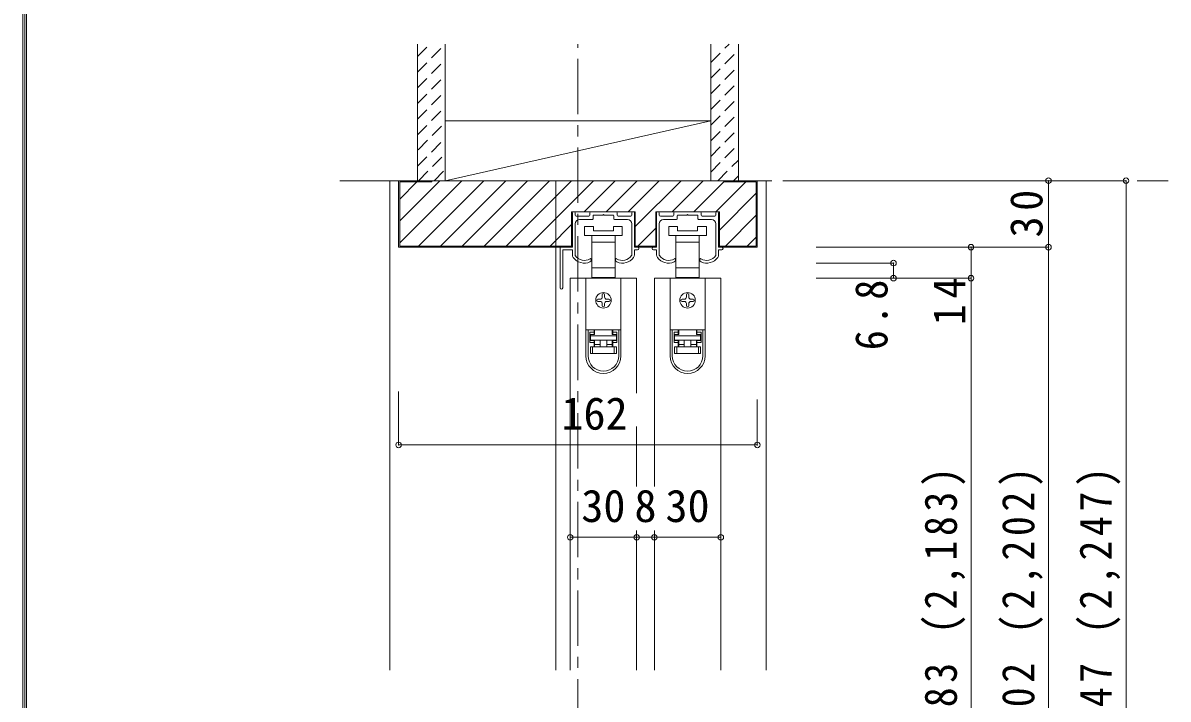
# Model space of a CAD drawing. Units: millimetres at full size, sheet at 1:5; some dimension numbers follow another scale. Extents: x -973 to 977, y -718 to 696.
# Drawn here: x -973 to -456, y -311 to -5 of the extents above; entities that cross this region are included whole.
import ezdxf
from ezdxf.enums import TextEntityAlignment as Align

# ---------------------------------------------------------------- set-up
doc = ezdxf.new("R2010")
doc.units = ezdxf.units.MM
doc.header["$LTSCALE"] = 5
doc.header["$PDMODE"] = 32
doc.header["$PDSIZE"] = 2.5
doc.linetypes.add('CHAIN1', pattern=[8, 5, -1, 1, -1])
doc.linetypes.add('DASHED1', pattern=[1.8, 1.2, -0.6])
for name, color, linetype, lineweight in [('0-0_補助線', 7, 'Continuous', 9), ('0-1_通り芯', 4, 'CHAIN1', 9), ('0-2_柱', 3, 'Continuous', 9), ('0-3_仕上げ', 2, 'Continuous', 9), ('0-4_枠', 3, 'Continuous', 9), ('0-6_扉', 6, 'Continuous', 9), ('0-B_寸法', 7, 'Continuous', 9), ('0-C_ハッチ', 4, 'DASHED1', 9), ('F-1_枠', 6, 'Continuous', 9)]:
    doc.layers.add(name, color=color, linetype=linetype, lineweight=lineweight)
doc.styles.add('ＭＳ ゴシック', font='')
doc.styles.get('ＭＳ ゴシック').set_extended_font_data('MS Gothic')

msp = doc.modelspace()

# ---------------------------------------------------------------- linework, layer by layer
at = {"layer": '0-0_補助線', "color": 3}
for p, q in [((-725.58, -106.5), (-725.58, -90.5)), ((-687.58, -106.5), (-687.58, -90.5)), ((-687.58, -106), (-696.78, -106)), ((-687.58, -106.5), (-696.78, -106.5))]:
    msp.add_line(p, q, dxfattribs=at)
at = {"layer": '0-0_補助線'}
for p, q in [((-725.18, -106.5), (-725.18, -91)), ((-724.68, -90.5), (-724.48, -90.5)), ((-723.98, -91), (-723.98, -92)), ((-723.48, -92.5), (-717.83, -92.5)), ((-717.33, -92), (-717.33, -91)), ((-716.83, -90.5), (-705.53, -90.5)), ((-715.83, -92.3), (-715.83, -93.7)), ((-706.53, -93.7), (-706.53, -92.3)), ((-705.03, -91), (-705.03, -92)), ((-704.53, -92.5), (-698.88, -92.5)), ((-698.38, -92), (-698.38, -91)), ((-697.88, -90.5), (-697.68, -90.5)), ((-687.18, -106.5), (-687.18, -91)), ((-686.68, -90.5), (-686.48, -90.5)), ((-685.98, -91), (-685.98, -92)), ((-685.48, -92.5), (-679.83, -92.5)), ((-679.33, -92), (-679.33, -91)), ((-678.83, -90.5), (-667.53, -90.5)), ((-677.83, -92.3), (-677.83, -93.7)), ((-668.53, -93.7), (-668.53, -92.3)), ((-667.03, -91), (-667.03, -92)), ((-666.53, -92.5), (-660.88, -92.5)), ((-660.38, -92), (-660.38, -91)), ((-659.68, -90.5), (-659.88, -90.5)), ((-659.88, -90.5), (-659.68, -90.5)), ((-723.98, -96), (-723.98, -110.123)), ((-716.13, -94), (-721.98, -94)), ((-719.68, -97.2), (-719.68, -101.2)), ((-715.68, -97.2), (-719.68, -97.2)), ((-715.68, -99.2), (-715.68, -97.2)), ((-706.68, -97.2), (-706.68, -99.2)), ((-702.68, -97.2), (-706.68, -97.2)), ((-700.38, -94), (-706.23, -94)), ((-702.68, -101.2), (-702.68, -97.2)), ((-698.38, -110.123), (-698.38, -96)), ((-685.98, -96), (-685.98, -110.123)), ((-678.13, -94), (-683.98, -94)), ((-681.68, -97.2), (-681.68, -101.2)), ((-677.68, -97.2), (-681.68, -97.2)), ((-677.68, -99.2), (-677.68, -97.2)), ((-668.68, -97.2), (-668.68, -99.2)), ((-664.68, -97.2), (-668.68, -97.2)), ((-662.38, -94), (-668.23, -94)), ((-664.68, -101.2), (-664.68, -97.2)), ((-660.38, -110.123), (-660.38, -96)), ((-719.68, -101.2), (-711.18, -101.2)), ((-716.43, -101.2), (-716.43, -104.2)), ((-706.68, -99.2), (-715.68, -99.2)), ((-711.18, -101.2), (-702.68, -101.2)), ((-705.93, -104.2), (-705.93, -101.2)), ((-681.68, -101.2), (-673.18, -101.2)), ((-678.43, -101.2), (-678.43, -104.2)), ((-668.68, -99.2), (-677.68, -99.2)), ((-673.18, -101.2), (-664.68, -101.2)), ((-667.93, -104.2), (-667.93, -101.2)), ((-730.78, -124.9), (-730.78, -106.7)), ((-730.58, -106.5), (-725.18, -106.5)), ((-729.58, -107.9), (-729.58, -124.9)), ((-725.18, -107.7), (-729.38, -107.7)), ((-725.18, -109.966), (-725.18, -107.7)), ((-716.43, -104.2), (-716.43, -115.8)), ((-716.43, -104.2), (-711.18, -104.2)), ((-711.18, -104.2), (-705.93, -104.2)), ((-705.93, -115.8), (-705.93, -104.2)), ((-687.18, -106.5), (-688.58, -106.5)), ((-688.58, -107.7), (-687.18, -107.7)), ((-687.18, -109.966), (-687.18, -107.7)), ((-678.43, -104.2), (-678.43, -115.8)), ((-678.43, -104.2), (-673.18, -104.2)), ((-673.18, -104.2), (-667.93, -104.2)), ((-667.93, -115.8), (-667.93, -104.2)), ((-716.68, -112), (-716.68, -112.257)), ((-705.68, -112.257), (-705.68, -112)), ((-678.68, -112), (-678.68, -112.257)), ((-667.68, -112.257), (-667.68, -112)), ((-716.43, -115.8), (-716.43, -120.2)), ((-711.18, -115.8), (-716.43, -115.8)), ((-705.93, -115.8), (-711.18, -115.8)), ((-705.93, -120.2), (-705.93, -115.8)), ((-678.43, -115.8), (-678.43, -120.2)), ((-673.18, -115.8), (-678.43, -115.8)), ((-667.93, -115.8), (-673.18, -115.8)), ((-667.93, -120.2), (-667.93, -115.8)), ((-719.08, -120.5), (-719.08, -143.8)), ((-703.28, -120.5), (-719.08, -120.5)), ((-716.43, -120.2), (-715.18, -120.2)), ((-707.18, -120.5), (-707.18, -120.2)), ((-707.18, -120.2), (-705.93, -120.2)), ((-703.28, -120.5), (-703.28, -143.8)), ((-681.08, -120.5), (-681.08, -143.8)), ((-665.28, -120.5), (-681.08, -120.5)), ((-678.43, -120.2), (-677.18, -120.2)), ((-669.18, -120.5), (-669.18, -120.2)), ((-669.18, -120.2), (-667.93, -120.2)), ((-665.28, -120.5), (-665.28, -143.8)), ((-711.68, -128), (-711.68, -129)), ((-710.68, -129), (-710.68, -128)), ((-673.68, -128), (-673.68, -129)), ((-672.68, -129), (-672.68, -128)), ((-712.68, -130), (-713.68, -130)), ((-713.68, -131), (-712.68, -131)), ((-711.68, -132), (-711.68, -133)), ((-710.68, -133), (-710.68, -132)), ((-708.68, -130), (-709.68, -130)), ((-709.68, -131), (-708.68, -131)), ((-674.68, -130), (-675.68, -130)), ((-675.68, -131), (-674.68, -131)), ((-673.68, -132), (-673.68, -133)), ((-672.68, -133), (-672.68, -132)), ((-670.68, -130), (-671.68, -130)), ((-671.68, -131), (-670.68, -131)), ((-719.08, -143.8), (-719.08, -143.9)), ((-703.28, -143.8), (-719.08, -143.8)), ((-719.08, -143.9), (-719.08, -155.6)), ((-718.08, -143.9), (-719.08, -143.9)), ((-718.08, -155.6), (-718.08, -143.9)), ((-715.38, -143.9), (-718.08, -143.9)), ((-716.08, -143.9), (-716.08, -143.8)), ((-715.38, -143.9), (-715.38, -144.9)), ((-715.18, -146), (-715.18, -143.8)), ((-707.18, -143.8), (-707.18, -146)), ((-706.98, -144.9), (-706.98, -143.9)), ((-704.28, -143.9), (-706.98, -143.9)), ((-706.28, -143.8), (-706.28, -143.9)), ((-703.28, -143.8), (-703.28, -143.9)), ((-703.28, -155.6), (-703.28, -143.9)), ((-681.08, -143.8), (-681.08, -143.9)), ((-665.28, -143.8), (-681.08, -143.8)), ((-681.08, -143.9), (-681.08, -155.6)), ((-680.08, -143.9), (-681.08, -143.9)), ((-680.08, -155.6), (-680.08, -143.9)), ((-677.38, -143.9), (-680.08, -143.9)), ((-678.08, -143.9), (-678.08, -143.8)), ((-677.38, -143.9), (-677.38, -144.9)), ((-677.18, -146), (-677.18, -143.8)), ((-669.18, -143.8), (-669.18, -146)), ((-668.98, -144.9), (-668.98, -143.9)), ((-666.28, -143.9), (-668.98, -143.9)), ((-668.28, -143.8), (-668.28, -143.9)), ((-665.28, -143.8), (-665.28, -143.9)), ((-665.28, -155.6), (-665.28, -143.9)), ((-717.28, -144.9), (-715.38, -144.9)), ((-717.28, -144.9), (-717.28, -149.6)), ((-715.38, -145.9), (-717.28, -145.9)), ((-715.38, -149.6), (-717.28, -149.6)), ((-715.18, -146), (-717.08, -146)), ((-717.08, -146), (-717.08, -146.5)), ((-715.38, -144.9), (-715.38, -145.9)), ((-715.38, -149.6), (-715.38, -151.5)), ((-715.18, -150.5), (-715.18, -148.5)), ((-712.68, -148.5), (-712.68, -151.5)), ((-709.68, -148.5), (-709.68, -151.5)), ((-705.28, -146), (-707.18, -146)), ((-707.18, -148.5), (-707.18, -150.5)), ((-706.98, -144.9), (-705.08, -144.9)), ((-706.98, -148.6), (-705.08, -148.6)), ((-706.98, -149.6), (-706.98, -148.6)), ((-706.98, -151.5), (-706.98, -149.6)), ((-705.08, -149.6), (-706.98, -149.6)), ((-705.28, -146.5), (-705.28, -146)), ((-705.08, -149.6), (-705.08, -144.9)), ((-679.28, -144.9), (-677.38, -144.9)), ((-679.28, -144.9), (-679.28, -149.6)), ((-677.38, -145.9), (-679.28, -145.9)), ((-677.38, -149.6), (-679.28, -149.6)), ((-677.18, -146), (-679.08, -146)), ((-679.08, -146), (-679.08, -146.5)), ((-677.38, -144.9), (-677.38, -145.9)), ((-677.38, -149.6), (-677.38, -151.5)), ((-677.18, -150.5), (-677.18, -148.5)), ((-674.68, -148.5), (-674.68, -151.5)), ((-671.68, -148.5), (-671.68, -151.5)), ((-667.28, -146), (-669.18, -146)), ((-669.18, -148.5), (-669.18, -150.5)), ((-668.98, -144.9), (-667.08, -144.9)), ((-668.98, -148.6), (-667.08, -148.6)), ((-668.98, -149.6), (-668.98, -148.6)), ((-668.98, -151.5), (-668.98, -149.6)), ((-667.08, -149.6), (-668.98, -149.6)), ((-667.28, -146.5), (-667.28, -146)), ((-667.08, -149.6), (-667.08, -144.9)), ((-717.08, -154.5), (-717.08, -151.5)), ((-717.08, -151.5), (-716.08, -151.5)), ((-716.08, -154.5), (-717.08, -154.5)), ((-716.08, -151.5), (-716.08, -154.5)), ((-716.08, -151.5), (-706.28, -151.5)), ((-706.28, -154.5), (-716.08, -154.5)), ((-715.18, -150.5), (-712.68, -150.5)), ((-715.18, -151.5), (-715.18, -150.5)), ((-706.28, -154.5), (-706.28, -151.5)), ((-706.28, -151.5), (-705.28, -151.5)), ((-705.28, -154.5), (-706.28, -154.5)), ((-705.28, -151.5), (-705.28, -154.5)), ((-679.08, -154.5), (-679.08, -151.5)), ((-679.08, -151.5), (-678.08, -151.5)), ((-678.08, -154.5), (-679.08, -154.5)), ((-678.08, -151.5), (-678.08, -154.5)), ((-678.08, -151.5), (-668.28, -151.5)), ((-668.28, -154.5), (-678.08, -154.5)), ((-677.18, -150.5), (-674.68, -150.5)), ((-677.18, -151.5), (-677.18, -150.5)), ((-668.28, -154.5), (-668.28, -151.5)), ((-668.28, -151.5), (-667.28, -151.5)), ((-667.28, -154.5), (-668.28, -154.5)), ((-667.28, -151.5), (-667.28, -154.5))]:
    msp.add_line(p, q, dxfattribs=at)
at = {"layer": '0-0_補助線', "color": 6}
for p, q in [((-696.18, -120.5), (-726.18, -120.5)), ((-658.18, -120.5), (-688.18, -120.5))]:
    msp.add_line(p, q, dxfattribs=at)
at = {"layer": '0-0_補助線', "color": 3}
for points in [[(-696.78, -106.5), (-696.78, -90.5), (-725.58, -90.5)], [(-658.78, -106.5), (-658.78, -90.5), (-687.58, -90.5)]]:
    msp.add_lwpolyline(points, dxfattribs=at)
at = {"layer": '0-0_補助線'}
for points in [[(-706.83, -92), (-710.88, -92), (-711.18, -91.7), (-711.48, -92), (-715.53, -92)], [(-697.18, -91), (-697.18, -106.5), (-695.78, -106.5)], [(-668.83, -92), (-672.88, -92), (-673.18, -91.7), (-673.48, -92), (-677.53, -92)], [(-659.18, -91), (-659.18, -106.5), (-657.78, -106.5)], [(-695.78, -107.7), (-697.18, -107.7), (-697.18, -109.966)], [(-657.78, -107.7), (-659.18, -107.7), (-659.18, -109.966)], [(-707.18, -120.2), (-715.18, -120.2), (-715.18, -120.5)], [(-669.18, -120.2), (-677.18, -120.2), (-677.18, -120.5)], [(-703.28, -143.9), (-704.28, -143.9), (-704.28, -155.6)], [(-665.28, -143.9), (-666.28, -143.9), (-666.28, -155.6)], [(-717.28, -148.6), (-715.38, -148.6), (-715.38, -149.6)], [(-705.08, -145.9), (-706.98, -145.9), (-706.98, -144.9)], [(-679.28, -148.6), (-677.38, -148.6), (-677.38, -149.6)], [(-667.08, -145.9), (-668.98, -145.9), (-668.98, -144.9)], [(-709.68, -150.5), (-707.18, -150.5), (-707.18, -151.5)], [(-671.68, -150.5), (-669.18, -150.5), (-669.18, -151.5)]]:
    msp.add_lwpolyline(points, dxfattribs=at)
for points in [[(-705.28, -148.5), (-717.08, -148.5), (-717.08, -146.5), (-705.28, -146.5)], [(-667.28, -148.5), (-679.08, -148.5), (-679.08, -146.5), (-667.28, -146.5)]]:
    msp.add_lwpolyline(points, close=True, dxfattribs=at)
for centre in [(-711.18, -130.5), (-673.18, -130.5)]:
    msp.add_circle(centre, 3.5, dxfattribs=at)
for centre, radius, start, end in [((-724.68, -91), 0.5, 90, 180), ((-724.48, -91), 0.5, 360, 90), ((-723.48, -92), 0.5, 180, 270), ((-717.83, -92), 0.5, 270, 0), ((-716.83, -91), 0.5, 90, 180), ((-715.53, -92.3), 0.3, 90, 180), ((-706.83, -92.3), 0.3, 0, 90), ((-705.53, -91), 0.5, 0, 90), ((-704.53, -92), 0.5, 180, 270), ((-698.88, -92), 0.5, 270, 360), ((-697.88, -91), 0.5, 90, 180), ((-697.68, -91), 0.5, 0, 90), ((-686.68, -91), 0.5, 90, 180), ((-686.48, -91), 0.5, 360, 90), ((-685.48, -92), 0.5, 180, 270), ((-679.83, -92), 0.5, 270, 0), ((-678.83, -91), 0.5, 90, 180), ((-677.53, -92.3), 0.3, 90, 180), ((-668.83, -92.3), 0.3, 0, 90), ((-667.53, -91), 0.5, 0, 90), ((-666.53, -92), 0.5, 180, 270), ((-660.88, -92), 0.5, 270, 360), ((-659.88, -91), 0.5, 90, 180), ((-659.68, -91), 0.5, 0, 90), ((-721.98, -96), 2, 90, 180), ((-716.13, -93.7), 0.3, 270, 360), ((-706.23, -93.7), 0.3, 180, 270), ((-700.38, -96), 2, 0, 90), ((-683.98, -96), 2, 90, 180), ((-678.13, -93.7), 0.3, 270, 360), ((-668.23, -93.7), 0.3, 180, 270), ((-662.38, -96), 2, 0, 90), ((-730.58, -106.7), 0.2, 90, 180), ((-729.38, -107.9), 0.2, 90, 180), ((-695.78, -107.1), 0.6, 270, 90), ((-688.58, -107.1), 0.6, 90, 270), ((-657.78, -107.1), 0.6, 270, 90), ((-723.18, -109.966), 2, 180, 215.95057), ((-719.78, -107.5), 6.2, 215.95057, 293.81884), ((-723.68, -110.123), 0.3, 180, 213.92311), ((-719.78, -107.5), 5, 213.92311, 301.89079), ((-717.68, -112.257), 1, 293.81884, 0), ((-716.98, -112), 0.3, 360, 121.89079), ((-705.38, -112), 0.3, 58.10921, 180), ((-704.68, -112.257), 1, 180, 246.18116), ((-702.58, -107.5), 5, 238.10921, 326.07689), ((-702.58, -107.5), 6.2, 246.18116, 324.04943), ((-698.68, -110.123), 0.3, 326.07689, 360), ((-699.18, -109.966), 2, 324.04943, 360), ((-685.18, -109.966), 2, 180, 215.95057), ((-681.78, -107.5), 6.2, 215.95057, 293.81884), ((-685.68, -110.123), 0.3, 180, 213.92311), ((-681.78, -107.5), 5, 213.92311, 301.89079), ((-679.68, -112.257), 1, 293.81884, 0), ((-678.98, -112), 0.3, 360, 121.89079), ((-667.38, -112), 0.3, 58.10921, 180), ((-666.68, -112.257), 1, 180, 246.18116), ((-664.58, -107.5), 5, 238.10921, 326.07689), ((-664.58, -107.5), 6.2, 246.18116, 324.04943), ((-660.68, -110.123), 0.3, 326.07689, 360), ((-661.18, -109.966), 2, 324.04943, 360), ((-730.18, -124.9), 0.6, 180, 0), ((-712.68, -129), 1, 270, 0), ((-711.18, -128), 0.5, 90, 180), ((-711.18, -128), 0.5, 0, 90), ((-709.68, -129), 1, 180, 270), ((-674.68, -129), 1, 270, 0), ((-673.18, -128), 0.5, 90, 180), ((-673.18, -128), 0.5, 0, 90), ((-671.68, -129), 1, 180, 270), ((-713.68, -130.5), 0.5, 90, 180), ((-713.68, -130.5), 0.5, 180, 270), ((-712.68, -132), 1, 0, 90), ((-711.18, -133), 0.5, 180, 270), ((-711.18, -133), 0.5, 270, 0), ((-709.68, -132), 1, 90, 180), ((-708.68, -130.5), 0.5, 0, 90), ((-708.68, -130.5), 0.5, 270, 0), ((-675.68, -130.5), 0.5, 90, 180), ((-675.68, -130.5), 0.5, 180, 270), ((-674.68, -132), 1, 0, 90), ((-673.18, -133), 0.5, 180, 270), ((-673.18, -133), 0.5, 270, 0), ((-671.68, -132), 1, 90, 180), ((-670.68, -130.5), 0.5, 0, 90), ((-670.68, -130.5), 0.5, 270, 0), ((-711.18, -155.6), 7.9, 180, 0), ((-711.18, -155.6), 6.9, 180, 0), ((-673.18, -155.6), 7.9, 180, 0), ((-673.18, -155.6), 6.9, 180, 0)]:
    msp.add_arc(centre, radius, start, end, dxfattribs=at)
at = {"layer": '0-1_通り芯'}
for p, q in [((-722.68, -526.5), (-722.68, -14.849)), ((-830.18, -76.5), (-456.18, -76.5))]:
    msp.add_line(p, q, dxfattribs=at)
at = {"layer": '0-2_柱', "color": 7}
msp.add_line((-782.68, -76.5), (-662.68, -49.5), dxfattribs=at)
at = {"layer": '0-2_柱'}
for p, q in [((-782.68, -49.5), (-662.68, -49.5)), ((-782.68, -76.5), (-662.68, -76.5))]:
    msp.add_line(p, q, dxfattribs=at)
at = {"layer": '0-3_仕上げ'}
for p, q in [((-795.18, -76.5), (-795.18, -14.849)), ((-782.68, -76.5), (-782.68, -14.849)), ((-662.68, -76.5), (-662.68, -14.849)), ((-650.18, -76.5), (-650.18, -14.849))]:
    msp.add_line(p, q, dxfattribs=at)
at = {"layer": '0-4_枠', "color": 4}
for p, q in [((-807.68, -76.5), (-807.68, -297.5)), ((-807.68, -76.5), (-803.68, -76.5)), ((-732.68, -76.5), (-732.68, -297.5)), ((-637.68, -76.5), (-641.68, -76.5)), ((-637.68, -297.5), (-637.68, -76.5))]:
    msp.add_line(p, q, dxfattribs=at)
at = {"layer": '0-4_枠'}
for p, q in [((-641.68, -76.5), (-803.68, -76.5)), ((-803.68, -106.5), (-803.68, -76.5)), ((-788.68, -77), (-803.18, -77)), ((-803.18, -106), (-803.18, -77)), ((-788.68, -76.5), (-788.68, -77)), ((-656.68, -77), (-656.68, -76.5)), ((-656.68, -77), (-642.18, -77)), ((-642.18, -106), (-642.18, -77)), ((-641.68, -106.5), (-641.68, -76.5)), ((-725.58, -106.5), (-803.68, -106.5)), ((-803.18, -106), (-725.58, -106)), ((-642.18, -106), (-658.78, -106)), ((-641.68, -106.5), (-658.78, -106.5))]:
    msp.add_line(p, q, dxfattribs=at)
at = {"layer": '0-6_扉'}
for p, q in [((-726.18, -120.5), (-726.18, -297.5)), ((-696.18, -120.5), (-696.18, -172.476)), ((-688.18, -120.5), (-688.18, -214.5)), ((-658.18, -120.5), (-658.18, -297.5)), ((-696.18, -187.405), (-696.18, -214.5)), ((-696.18, -234.5), (-696.18, -297.5)), ((-688.18, -234.5), (-688.18, -297.5))]:
    msp.add_line(p, q, dxfattribs=at)
at = {"layer": '0-B_寸法', "color": 4}
for p, q in [((-475.18, -76.5), (-615.18, -76.5)), ((-510.18, -76.5), (-510.18, -106.5)), ((-475.18, -526.5), (-475.18, -76.5)), ((-510.18, -106.5), (-615.18, -106.5)), ((-545.18, -106.5), (-545.18, -120.5)), ((-510.18, -526.5), (-510.18, -106.5)), ((-580.18, -113.7), (-615.18, -113.7)), ((-580.18, -113.7), (-580.18, -120.5)), ((-545.18, -120.5), (-615.18, -120.5)), ((-545.18, -120.5), (-545.18, -506.5)), ((-803.68, -195.804), (-803.68, -171.746)), ((-641.68, -195.804), (-641.68, -175.246)), ((-803.68, -195.804), (-641.68, -195.804)), ((-726.18, -237.5), (-658.18, -237.5))]:
    msp.add_line(p, q, dxfattribs=at)
at = {"layer": '0-B_寸法'}
for p in [(-510.18, -76.5), (-475.18, -76.5), (-545.18, -106.5), (-510.18, -106.5), (-580.18, -113.7), (-580.18, -120.5), (-545.18, -120.5), (-803.68, -195.804), (-641.68, -195.804), (-726.18, -237.5), (-696.18, -237.5), (-688.18, -237.5), (-658.18, -237.5)]:
    msp.add_point(p, dxfattribs=at)
at = {"layer": '0-C_ハッチ'}
for p, q in [((-795.18, -20.395), (-789.634, -14.849)), ((-795.18, -27.466), (-782.68, -14.966)), ((-662.68, -23.103), (-654.426, -14.849)), ((-662.68, -30.174), (-650.18, -17.674)), ((-795.18, -34.537), (-782.68, -22.037)), ((-662.68, -37.246), (-650.18, -24.746)), ((-795.18, -41.608), (-782.68, -29.108)), ((-795.18, -48.679), (-782.68, -36.179)), ((-662.68, -44.317), (-650.18, -31.817)), ((-662.68, -51.388), (-650.18, -38.888)), ((-795.18, -55.751), (-782.68, -43.251)), ((-662.68, -58.459), (-650.18, -45.959)), ((-794.859, -62.5), (-782.68, -50.322)), ((-662.68, -65.53), (-650.18, -53.03)), ((-795.208, -69.921), (-782.68, -57.393)), ((-662.68, -72.601), (-650.18, -60.101)), ((-794.716, -76.5), (-782.68, -64.464)), ((-659.508, -76.5), (-650.18, -67.172)), ((-787.645, -76.5), (-782.68, -71.535)), ((-652.437, -76.5), (-650.18, -74.243))]:
    msp.add_line(p, q, dxfattribs=at)
at = {"layer": '0-C_ハッチ', "linetype": 'Continuous'}
for p, q in [((-803.18, -94.673), (-785.007, -76.5)), ((-803.18, -104.573), (-775.107, -76.5)), ((-803.18, -84.774), (-795.406, -77)), ((-794.708, -106), (-765.208, -76.5)), ((-784.809, -106), (-755.309, -76.5)), ((-774.909, -106), (-745.409, -76.5)), ((-765.01, -106), (-735.51, -76.5)), ((-755.11, -106), (-725.61, -76.5)), ((-745.211, -106), (-715.711, -76.5)), ((-719.811, -90.5), (-705.811, -76.5)), ((-709.912, -90.5), (-695.912, -76.5)), ((-700.012, -90.5), (-686.012, -76.5)), ((-696.78, -97.168), (-676.113, -76.5)), ((-680.213, -90.5), (-666.213, -76.5)), ((-670.314, -90.5), (-656.68, -76.867)), ((-646.914, -77), (-660.414, -90.5)), ((-658.78, -98.766), (-642.18, -82.166)), ((-656.115, -106), (-642.18, -92.065)), ((-735.311, -106), (-725.58, -96.269)), ((-695.713, -106), (-687.58, -97.867)), ((-646.216, -106), (-642.18, -101.965))]:
    msp.add_line(p, q, dxfattribs=at)
at = {"layer": 'F-1_枠'}
for p, q in [((-973.347, 695.833), (-973.347, -700.833)), ((-972.514, 695.833), (-972.514, -700.833)), ((-971.68, 695.833), (-971.68, -700.833))]:
    msp.add_line(p, q, dxfattribs=at)

# ---------------------------------------------------------------- texts
at = {"layer": '0-B_寸法', "style": 'ＭＳ ゴシック'}
for s, p in [('162', (-730.18, -193.304)), ('30', (-721.18, -235)), ('8', (-697.18, -235)), ('30', (-683.18, -235))]:
    msp.add_text(s, height=14.66, dxfattribs=at).set_placement(p, align=Align.BOTTOM_LEFT)
at = {"layer": '0-B_寸法', "char_height": 14.66, "attachment_point": 7, "rotation": 90, "style": 'ＭＳ ゴシック'}
for s, insert in [('\\T1.27;\\W0.95;30', (-512.68, -102.125)), ('\\T1.27;\\W0.9;6.8', (-582.68, -153)), ('\\T1.27;\\W0.95;14', (-547.68, -141.75)), ('\\T1.23;\\W0.9;ＤＨ＝1,983\\~(2,183)', (-547.68, -413.75)), ('\\T1.23;\\W0.9;枠内＝2,002\\~(2,202)', (-512.68, -413.75)), ('\\T1.23;\\W0.9;枠外＝2,047\\~(2,247)', (-477.68, -413.75))]:
    msp.add_mtext(s, dxfattribs=dict(at, insert=insert))

doc.saveas('drawing.dxf')
